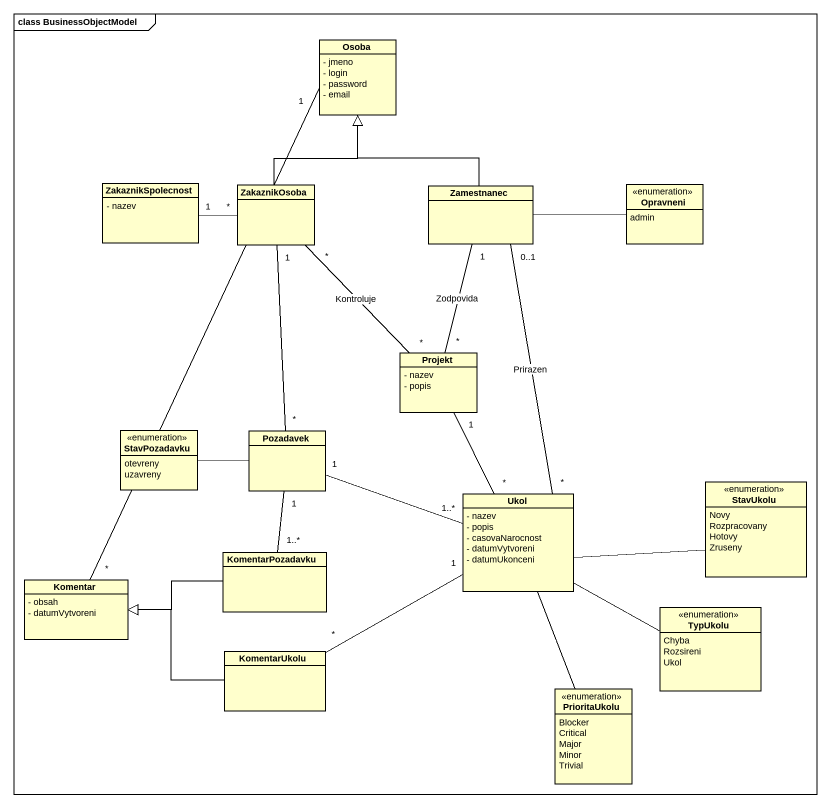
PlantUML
@startuml
mainframe class BusinessObjectModel
hide circle
hide empty members
skinparam classAttributeIconSize 0
class Osoba {
  - jmeno
  - login
  - password
  - email
}
class ZakaznikSpolecnost {
  - nazev
}
class ZakaznikOsoba
class Zamestnanec
enum Opravneni {
  admin
}
class Projekt {
  - nazev
  - popis
}
enum StavPozadavku {
  otevreny
  uzavreny
}
class Pozadavek
class Ukol {
  - nazev
  - popis
  - casovaNarocnost
  - datumVytvoreni
  - datumUkonceni
}
enum StavUkolu {
  Novy
  Rozpracovany
  Hotovy
  Zruseny
}
class KomentarPozadavku
class Komentar {
  - obsah
  - datumVytvoreni
}
enum TypUkolu {
  Chyba
  Rozsireni
  Ukol
}
class KomentarUkolu
enum PrioritaUkolu {
  Blocker
  Critical
  Major
  Minor
  Trivial
}
ZakaznikSpolecnost "1" -right- "*" ZakaznikOsoba
ZakaznikOsoba -up-|> Osoba
ZakaznikOsoba "*" -- "*" Projekt : Kontroluje
Zamestnanec -up-|> Osoba
Zamestnanec -right- Opravneni
Zamestnanec "1" -- "*" Projekt : Zodpovida
Projekt "1" -- "*" Ukol
StavPozadavku -right- Pozadavek
Pozadavek "*" -up- "1" ZakaznikOsoba
Pozadavek "1" -right- "1..*" Ukol
Ukol "*" -up- "0..1" Zamestnanec : Prirazen
Ukol -right- TypUkolu
Ukol -- PrioritaUkolu
StavUkolu -left- Ukol
KomentarPozadavku "1..*" -up- "1" Pozadavek
KomentarPozadavku -left-|> Komentar
Komentar "*" -up- "1" Osoba
KomentarUkolu "*" -right- "1" Ukol
KomentarUkolu -left-|> Komentar
@enduml
